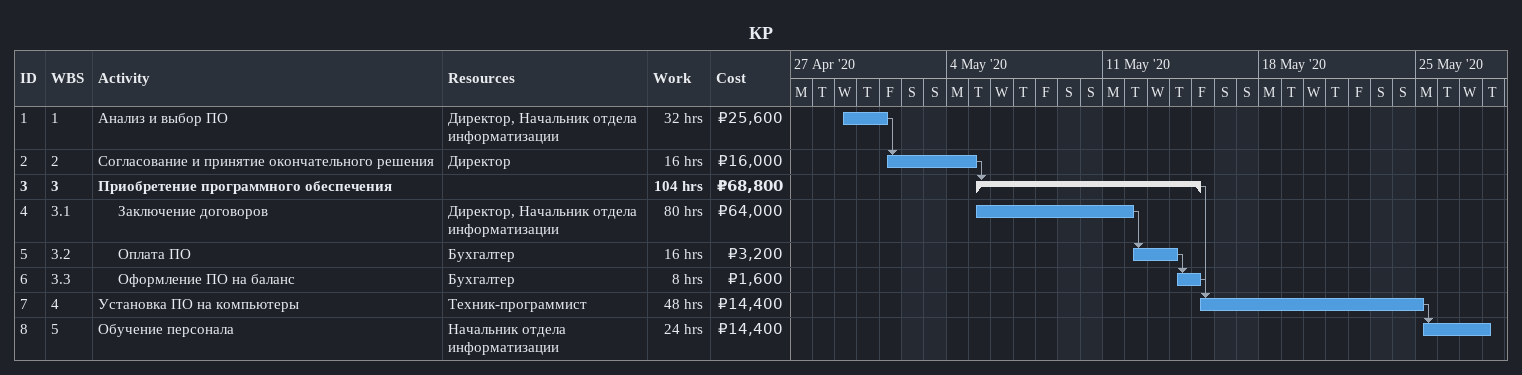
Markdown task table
КР

| ID | WBS | Task | Start | Finish | Predecessors | Resources | Work (h) | Cost (₽) |
|---|---|---|---|---|---|---|---|---|
| 1 | 1 | Анализ и выбор ПО | 2020-04-29 | 2020-05-01 |  | Директор, Начальник отдела информатизации | 32 | 25600 |
| 2 | 2 | Согласование и принятие окончательного решения | 2020-05-01 | 2020-05-05 | 1 | Директор | 16 | 16000 |
| 3 | 3 | **Приобретение программного обеспечения** | 2020-05-05 | 2020-05-15 | 2 |  | 104 | 68800 |
| 4 | 3.1 | Заключение договоров | 2020-05-05 | 2020-05-12 |  | Директор, Начальник отдела информатизации | 80 | 64000 |
| 5 | 3.2 | Оплата ПО | 2020-05-12 | 2020-05-14 | 4 | Бухгалтер | 16 | 3200 |
| 6 | 3.3 | Оформление ПО на баланс | 2020-05-14 | 2020-05-15 | 5 | Бухгалтер | 8 | 1600 |
| 7 | 4 | Установка ПО на компьютеры | 2020-05-15 | 2020-05-25 | 3, 6 | Техник-программист | 48 | 14400 |
| 8 | 5 | Обучение персонала | 2020-05-25 | 2020-05-28 | 7 | Начальник отдела информатизации | 24 | 14400 |
